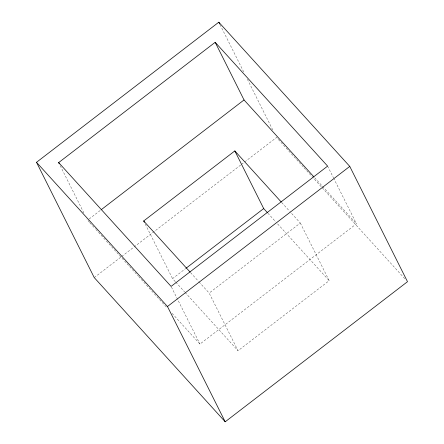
<?xml version="1.0" encoding="UTF-8"?>
<svg xmlns="http://www.w3.org/2000/svg" width="444" height="444" viewBox="0 0 444 444"><rect width="100%" height="100%" fill="white"/><g stroke="black" fill="none" stroke-linecap="round" stroke-linejoin="round"><path stroke-width="0.33" stroke-dasharray="2.22 1.67" d="M89.166 218.975L100.699 210.112M94.233 277.594L121.14 256.915M121.689 256.493L240.842 164.918M241.392 164.491L244.139 162.382M244.683 161.96L276.534 137.485L303.563 167.249M175.336 281.685L172.549 278.616L185.731 268.487M300.316 223.027L329.182 280.669L238.034 350.721L209.168 293.079L300.316 223.027L290.099 211.777M172.083 313.359L199.961 344.056L356.482 223.759L333.821 178.516M314.663 177.717L356.482 223.759M304.029 167.765L321.739 187.263M322.205 187.779L405.167 279.126M281.74 202.569L289.632 211.261M267.876 213.164L275.774 221.861M277.633 223.904L329.182 280.669M190.593 272.622L198.485 281.318M198.951 281.829L209.168 293.079M175.802 282.195L184.626 291.913M185.087 292.424L238.034 350.721M89.377 222.289L86.902 218.997M89.843 222.799L95.421 228.938M95.882 229.448L126.551 263.214M127.017 263.73L138.167 276.007M138.628 276.518L166.972 307.725M327.617 166.117L333.511 177.894M220.046 24.681L243.945 72.405M247.358 79.221L272.81 130.048M145.238 224.076L172.549 278.616M171.406 287.029L199.961 344.056M60.206 165.695L84.105 213.42"/><path stroke-width="0.67" d="M36.502 162.31L218.803 22.2L349.767 166.406L407.498 281.69L225.197 421.8L94.233 277.594L36.502 162.31L167.466 306.515L225.197 421.8M58.658 162.598L215.174 42.302L327.617 166.117L171.095 286.413L58.658 162.598L59.274 163.836M101.249 209.69L244.039 99.944L215.174 42.302M144.306 222.216L143.684 220.973L234.832 150.921L281.274 202.059M186.275 268.065L263.697 208.563L234.832 150.921M167.466 306.515L349.767 166.406M244.039 99.944L313.73 176.69M263.697 208.563L267.416 212.654M143.684 220.973L190.126 272.111M218.803 22.2L219.736 24.059"/></g></svg>
